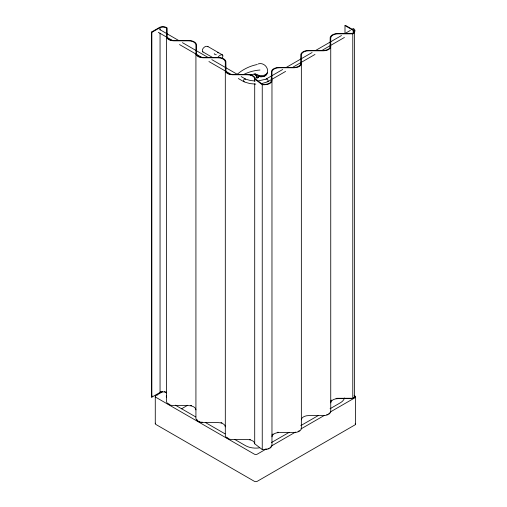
<?xml version="1.0" encoding="UTF-8"?>
<svg xmlns="http://www.w3.org/2000/svg" width="507" height="507" viewBox="0 0 507 507"><rect width="100%" height="100%" fill="white"/><g stroke="black" fill="none" stroke-linecap="round" stroke-linejoin="round"><path stroke-width="0.76" d="M267.341 72.368L267.208 73.585A7.275 4.696 9.8 0 1 258.709 76.437L258.038 77.647A0.951 0.615 9.8 0 1 256.815 77.964A0.951 0.615 9.8 0 1 256.257 77.07L257.119 74.763L258.893 75.34A7.275 4.696 9.8 0 0 267.398 72.495C268.767 67.292 263.285 62.127 258.183 63.907M256.257 77.07L257.119 74.763L255.553 73.914M256.815 77.964L257.005 76.874A0.951 0.615 9.8 0 1 256.447 75.974M258.038 77.647L258.893 75.34L258.709 76.437M222.129 58.159L222.991 55.973L222.598 55.01L207.655 46.378C205.037 45.421 201.26 49.135 202.566 51.708L212.756 57.589M217.978 57.183C219.018 55.884 220.824 54.173 222.598 55.01M236.788 74.554L240.945 71.386A31.542 21.408 -32.2 0 1 257.296 64.509M166.537 392.9A4.595 2.649 0 0 0 160.206 392.329L151.846 397.146L151.403 396.886L151.403 32.093L159.838 27.245A5.216 3.01 0 0 1 166.505 27.543L167.164 27.974L167.221 37.1A6.724 3.879 0 0 0 173.007 40.44L189.618 40.509A7.973 4.601 0 0 1 196.482 44.47L196.608 54.065A6.724 3.879 0 0 0 202.394 57.405L219.005 57.475A7.973 4.601 0 0 1 225.869 61.442L225.995 71.031A6.724 3.879 0 0 0 231.781 74.371L248.398 74.447A7.973 4.601 0 0 1 255.255 78.408L255.313 78.877L262.556 84.377L265.497 84.339A6.724 3.879 0 0 0 271.283 81L271.41 71.411A7.973 4.601 0 0 1 278.273 67.444L294.884 67.374A6.724 3.879 0 0 0 300.67 64.034L300.797 54.439A7.973 4.601 0 0 1 307.66 50.478L324.271 50.408A6.724 3.879 0 0 0 330.063 47.062L330.184 37.474A7.973 4.601 0 0 1 337.047 33.513L352.866 33.31A3.967 2.288 0 0 0 353.259 30.388L344.994 25.604L344.994 33.519M151.403 32.093L151.846 32.347L160.206 27.536A4.595 2.649 0 0 1 166.537 28.107L166.537 36.593A7.345 4.24 0 0 0 173.888 40.833L188.579 40.833A7.345 4.24 0 0 1 195.924 45.072L195.924 418.351A7.345 4.24 0 0 0 203.275 422.591L217.966 422.591A7.345 4.24 0 0 1 225.311 426.837M344.994 25.604L345.438 25.35L353.772 30.179A4.595 2.649 0 0 1 352.783 33.836L352.783 398.629L338.093 398.629A7.345 4.24 0 0 0 330.741 402.869M266.314 78.94L282.716 69.472M286.132 67.501L312.103 52.506M315.519 50.535L341.49 35.541M344.906 33.57L350.375 30.414M351.738 29.621L353.106 28.836M267.804 81.684L285.587 71.417M293.109 67.07L314.999 54.439M322.522 50.092L344.405 37.455M151.403 396.886L152.772 396.1M162.715 391.67L155.883 395.612A2.079 1.198 0 0 0 155.883 397.311L254.337 454.152A2.079 1.198 0 0 0 257.271 454.152L266.156 449.025M181.544 408.8L187.666 405.264M271.537 442.522L289.237 432.306M300.809 425.62L318.51 415.404M330.082 408.724L340.292 402.824A14.545 8.397 0 0 0 344.43 397.982M271.625 445.868L295.537 432.059M301.006 428.903L324.239 415.487M330.387 411.938L354.989 397.735A2.079 1.198 0 0 0 354.989 396.037M265.807 79.187L258.513 80.898M267.088 82.026L261.631 83.598M352.783 33.836L338.093 33.836A7.345 4.24 0 0 0 330.741 38.076L330.741 411.354A7.345 4.24 0 0 1 323.396 415.594L308.7 415.594A7.345 4.24 0 0 0 301.354 419.834M225.311 70.524A7.345 4.24 0 0 0 232.662 74.763L247.353 74.763A7.345 4.24 0 0 1 254.704 79.01L262.246 84.732L264.622 84.732A7.345 4.24 0 0 0 271.967 80.493M352.549 398.268L337.047 398.306A7.973 4.601 0 0 0 336.027 398.426M195.924 53.558A7.345 4.24 0 0 0 203.275 57.798L217.966 57.798A7.345 4.24 0 0 1 225.311 62.044L225.311 435.317A7.345 4.24 0 0 0 232.662 439.563L247.353 439.563A7.345 4.24 0 0 1 254.704 443.802L262.246 449.532L264.622 449.532A7.345 4.24 0 0 0 271.967 445.285L271.967 72.007A7.345 4.24 0 0 1 279.313 67.767L294.009 67.767A7.345 4.24 0 0 0 301.354 63.527M255.129 80.987L250.452 80.537L245.8 79.187M255.807 84.124L249.976 83.598L244.52 82.026M202.566 51.708L203.034 51.929M256.929 75.86L254.127 73.959M159.87 29.621L179.003 40.674M182.419 42.645L208.39 57.64M211.806 59.611L237.777 74.605M241.193 76.576L245.293 78.94M158.311 32.321L172.672 40.617M179.51 44.565L195.93 54.04M197.293 54.832L201.399 57.202M208.922 61.543L230.121 73.788M238.334 78.522L243.804 81.684M157.354 394.769L157.721 394.978M175.346 405.156L195.784 416.957M205.322 422.464L225.083 433.865M234.621 439.373L245.521 445.666A14.545 8.397 0 0 0 259.571 447.839M207.655 46.378L207.946 46.79M355.597 396.886L355.597 424.036M354.621 31.713L354.621 396.506M353.183 30.331L353.183 33.494M262.246 84.732L262.246 449.532M254.704 79.01L254.704 81.38M254.704 83.756L254.704 443.802M166.537 36.815L166.537 401.386A7.345 4.24 0 0 0 173.888 405.625L188.579 405.625A7.345 4.24 0 0 1 195.924 409.871M160.054 27.612L160.054 29.983M160.054 33.151L160.054 392.405M155.275 396.461L155.275 423.611M151.846 32.347L151.846 397.146M202.394 422.198A6.724 3.879 0 0 1 201.532 422.103M199.91 421.71A6.724 3.879 0 0 1 198.522 421.095M197.451 420.29A6.724 3.879 0 0 1 196.779 419.359M330.722 401.107A7.973 4.601 0 0 1 331.768 400.067M221.02 422.584A7.973 4.601 0 0 1 221.952 422.851M227.909 438.061A6.724 3.879 0 0 1 227.326 437.68M249.419 439.354A7.973 4.601 0 0 1 250.407 439.55M270.833 446.775A6.724 3.879 0 0 1 269.952 447.649M268.71 448.365A6.724 3.879 0 0 1 267.981 448.651M266.359 449.037A6.724 3.879 0 0 1 265.497 449.132M271.967 436.806A7.345 4.24 0 0 1 279.313 432.56L294.009 432.56A7.345 4.24 0 0 0 301.354 428.32L301.354 55.041A7.345 4.24 0 0 1 308.7 50.801L323.396 50.801A7.345 4.24 0 0 0 330.741 46.562M271.948 435.044A7.973 4.601 0 0 1 272.988 434.005M277.253 432.357A7.973 4.601 0 0 1 278.273 432.243M299.339 430.684A6.724 3.879 0 0 1 298.103 431.4M329.607 412.837A6.724 3.879 0 0 1 328.726 413.718M327.49 414.434A6.724 3.879 0 0 1 326.755 414.713M354.133 395.321A4.595 2.649 0 0 1 352.783 398.629M353.81 397.203A3.967 2.288 0 0 1 353.575 397.532M160.529 391.797A5.216 3.01 0 0 1 161.277 391.626M164.452 391.626A5.216 3.01 0 0 1 165.2 391.797M165.89 392.038A5.216 3.01 0 0 1 166.505 392.336M169.129 404.13A6.724 3.879 0 0 1 168.552 403.749M190.645 405.423A7.973 4.601 0 0 1 191.627 405.619M244.545 81.589A1.559 0.862 -62.2 0 1 243.499 81.088A1.559 0.862 -62.2 0 1 244.368 79.174A1.559 0.862 -62.2 0 1 245.565 79.339M266.042 79.339A1.559 0.862 62.2 0 1 267.246 79.174A1.559 0.862 62.2 0 1 268.108 81.088A1.559 0.862 62.2 0 1 267.062 81.589M352.821 29.241A1.559 0.9 60 0 1 354.666 29.736A1.559 0.9 60 0 1 354.171 31.58M155.434 423.155A2.079 1.198 0 0 0 155.883 424.46L254.337 481.301A2.079 1.198 0 0 0 257.271 481.301L354.989 424.885A2.079 1.198 0 0 0 355.166 423.307M166.442 397.558A14.545 8.397 0 0 1 166.442 395.365M216.343 54.769A2.079 1.198 0 0 1 214.265 53.571M217.383 52.532A2.079 1.198 0 0 1 218.143 52.969M265.979 74.935A6.673 4.303 9.8 0 1 258.741 76.538M256.605 75.771A6.673 4.303 9.8 0 1 254.546 74.263M258.228 76.557A0.951 0.615 9.8 0 1 257.005 76.874M243.265 74.675A31.542 22.156 -19.4 0 1 259.971 70.017M250.306 75.004A25.806 18.125 -19.4 0 1 255.465 73.927"/></g></svg>
